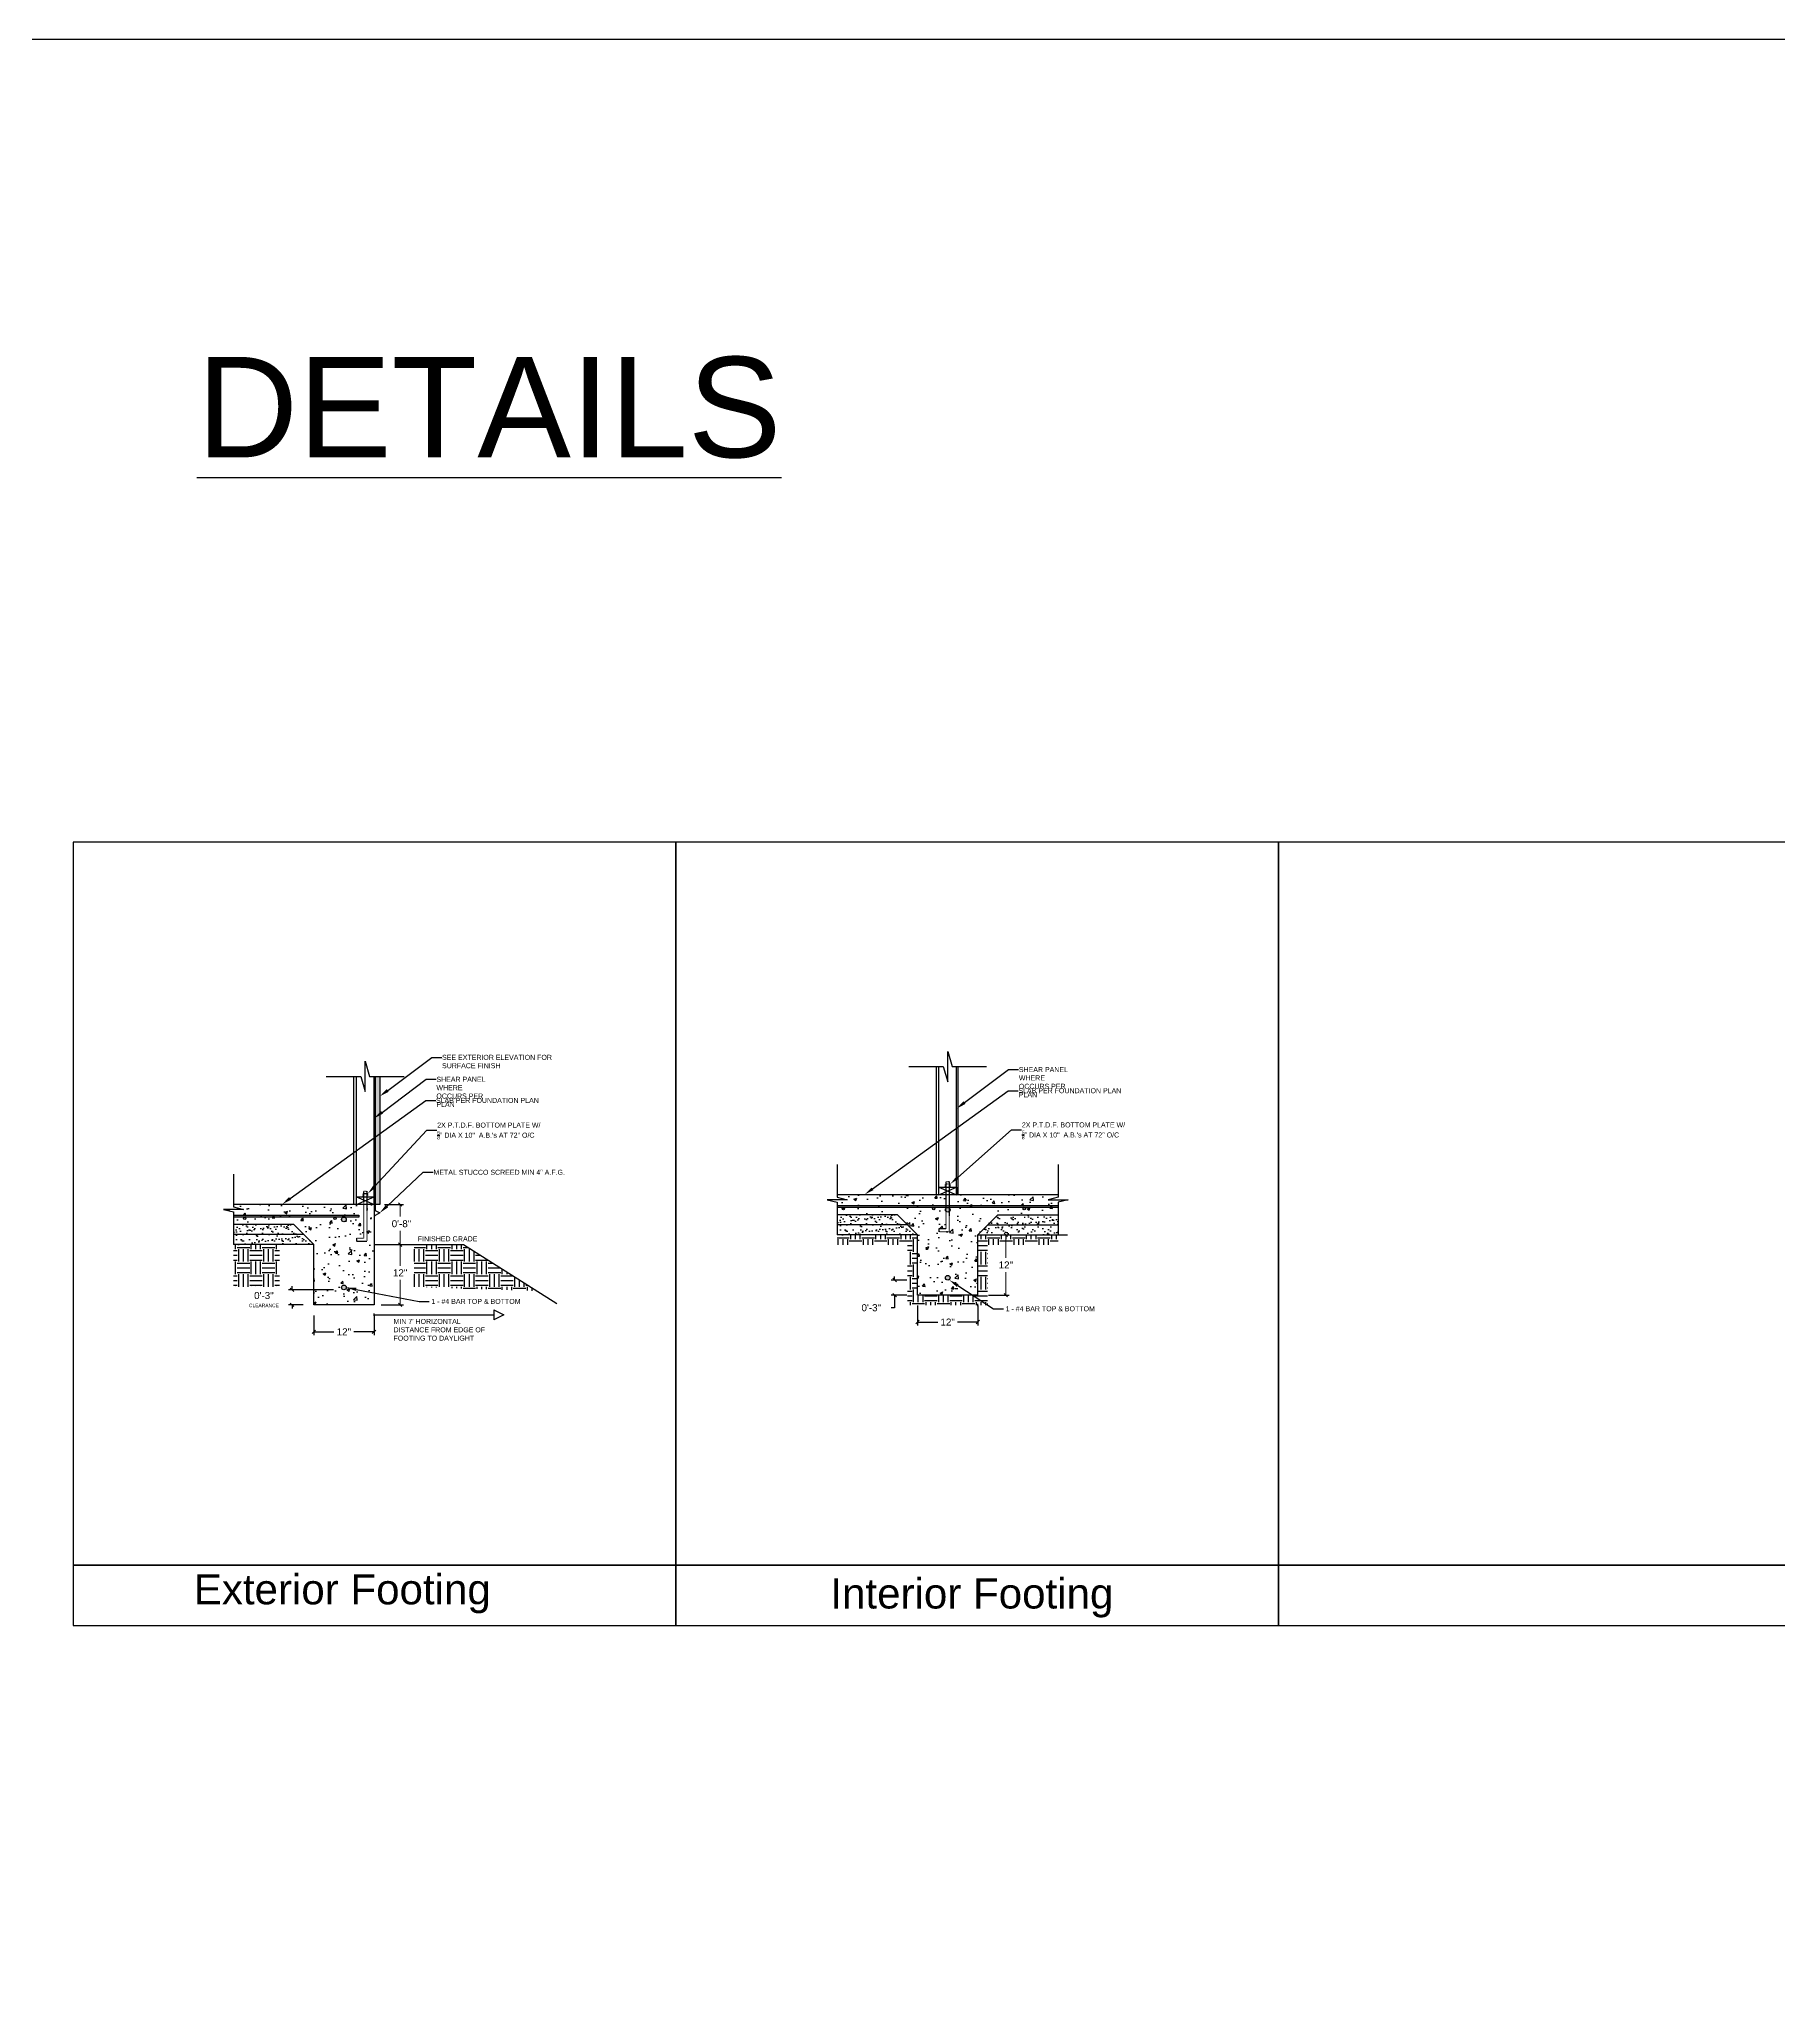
# Model space of a CAD drawing. Header units: inches. Extents: x -3572 to 2430, y -1517 to 3072.
# Drawn here: x 371.8 to 718.1, y 913.7 to 1302 of the extents above; entities that cross this region are included whole.
import ezdxf
from ezdxf import colors
from ezdxf.entities.mleader import LeaderData, LeaderLine
from ezdxf.math import Vec2, Vec3

# ---------------------------------------------------------------- set-up
doc = ezdxf.new("R2010")
doc.units = ezdxf.units.IN
doc.header["$MEASUREMENT"] = 0
doc.linetypes.add('DASHED2', pattern=[0.375, 0.25, -0.125])
doc.layers.add('Foundation - Details', color=7, linetype='Continuous')
doc.layers.add('Foundaton - Dim & Labels', color=9, linetype='Continuous')
doc.styles.get("Standard").update_dxf_attribs({"font": 'arial.ttf'})
doc.dimstyles.get("Standard").update_dxf_attribs({"dimscale": 0.7, "dimtxt": 6, "dimasz": 6, "dimexe": 1, "dimexo": 3, "dimgap": 3, "dimtad": 0, "dimtih": 1, "dimtoh": 1, "dimdec": 4, "dimzin": 1, "dimdsep": 46, "dimlunit": 4, "dimtxsty": 'Standard', "dimblk": 'OBLIQUE', "dimcen": 0.09, "dimadec": 0, "dimazin": 0, "dimtfac": 1, "dimtdec": 4, "dimtofl": 0, "dimtmove": 0, "dimatfit": 3, "dimfxl": 1, "dimtolj": 1, "dimtzin": 0, "dimarcsym": 0})
pattern_1 = [(0, (1085.6748, 953.312), (2.5, 2.5), [2.5, -2.5]), (0, (1085.6748, 954.2494), (2.5, 2.5), [2.5, -2.5]), (0, (1085.6748, 955.187), (2.5, 2.5), [2.5, -2.5]), (90, (1085.9873, 955.4994), (-2.5, 2.5), [2.5, -2.5]), (90, (1086.9248, 955.4994), (-2.5, 2.5), [2.5, -2.5]), (90, (1087.8623, 955.4994), (-2.5, 2.5), [2.5, -2.5])]
pattern_2 = [(37.5, (1186.5075, 953.312), (-0.0629934, 1.9268238), [0, -1.52, 0, -1.7, 0, -1.625]), (7.5, (1186.5075, 953.312), (1.769777, 2.822146), [0, -0.82, 0, -1.37, 0, -0.525]), (327.5, (1185.2775, 953.312), (3.114142, 0.005659), [0, -0.5, 0, -1.8, 0, -2.35]), (317.5, (1185.2775, 953.312), (3.006127, 0.877676), [0, -0.25, 0, -1.18, 0, -1.35])]

# ---------------------------------------------------------------- blocks, each defined once
blk = doc.blocks.new('_Oblique')
at = {"color": 0, "linetype": 'ByBlock', "lineweight": -2}
blk.add_line((-0.5, -0.5), (0.5, 0.5), dxfattribs=at)
blk = doc.blocks.new('*D106')
at = {"layer": 'Defpoints', "color": 0, "ltscale": 0.5, "transparency": 16777216}
for p in [(542.21, 1054.89), (546.77, 1054.89), (546.77, 1051.89)]:
    blk.add_point(p, dxfattribs=at)
at = {"layer": 'Foundation - Details', "color": 0, "lineweight": -2, "ltscale": 0.5, "transparency": 16777216}
for p, q in [((544.67, 1054.89), (541.51, 1054.89)), ((542.21, 1054.89), (542.21, 1055.59)), ((544.67, 1051.89), (541.51, 1051.89)), ((542.21, 1049.37), (541.51, 1049.37)), ((542.21, 1051.89), (542.21, 1049.37))]:
    blk.add_line(p, q, dxfattribs=at)
at = {"layer": 'Foundation - Details', "color": 0, "lineweight": -2, "ltscale": 0.5, "transparency": 16777216, "xscale": 0.7, "yscale": 0.7, "zscale": 0.7}
for p, rotation in [((542.21, 1054.89), 270), ((542.21, 1051.89), 90)]:
    blk.add_blockref('_Oblique', p, dxfattribs=dict(at, rotation=rotation))
at = {"layer": 'Foundation - Details', "color": 0, "ltscale": 0.5, "transparency": 16777216, "insert": (537.55, 1049.37), "char_height": 4.2, "attachment_point": 5}
blk.add_mtext('\\A1;{\\H0.33333x;0\'-3"}', dxfattribs=at)
blk = doc.blocks.new('*D107')
at = {"layer": 'Defpoints', "color": 0, "ltscale": 0.5, "transparency": 16777216}
for p in [(546.77, 1051.89), (558.77, 1051.89), (558.77, 1046.52)]:
    blk.add_point(p, dxfattribs=at)
at = {"layer": 'Foundation - Details', "color": 0, "lineweight": -2, "ltscale": 0.5, "transparency": 16777216}
for p, q in [((546.77, 1049.79), (546.77, 1045.82)), ((558.77, 1049.79), (558.77, 1045.82)), ((546.77, 1046.52), (550.79, 1046.52)), ((558.77, 1046.52), (554.76, 1046.52))]:
    blk.add_line(p, q, dxfattribs=at)
at = {"layer": 'Foundation - Details', "color": 0, "lineweight": -2, "ltscale": 0.5, "transparency": 16777216, "xscale": 0.7, "yscale": 0.7, "zscale": 0.7, "rotation": 180}
blk.add_blockref('_Oblique', (546.77, 1046.52), dxfattribs=at)
at = {"layer": 'Foundation - Details', "color": 0, "lineweight": -2, "ltscale": 0.5, "transparency": 16777216, "xscale": 0.7, "yscale": 0.7, "zscale": 0.7}
blk.add_blockref('_Oblique', (558.77, 1046.52), dxfattribs=at)
at = {"layer": 'Foundation - Details', "color": 0, "ltscale": 0.5, "transparency": 16777216, "insert": (552.77, 1046.52), "char_height": 4.2, "attachment_point": 5}
blk.add_mtext('\\A1;{\\H0.33333x;12"}', dxfattribs=at)
blk = doc.blocks.new('*D108')
at = {"layer": 'Defpoints', "color": 0, "transparency": 16777216}
for p in [(558.77, 1063.89), (564.35, 1063.89), (558.77, 1051.89)]:
    blk.add_point(p, dxfattribs=at)
at = {"layer": 'Foundation - Details', "color": 0, "lineweight": -2, "transparency": 16777216}
for p, q in [((560.87, 1063.89), (565.05, 1063.89)), ((560.87, 1051.89), (565.05, 1051.89))]:
    blk.add_line(p, q, dxfattribs=at)
at = {"layer": 'Foundation - Details', "color": 0, "lineweight": 0, "transparency": 16777216}
for p, q in [((564.35, 1063.89), (564.35, 1059.29)), ((564.35, 1051.89), (564.35, 1056.48))]:
    blk.add_line(p, q, dxfattribs=at)
at = {"layer": 'Foundation - Details', "color": 0, "lineweight": 0, "transparency": 16777216, "xscale": 0.7, "yscale": 0.7, "zscale": 0.7}
for p, rotation in [((564.35, 1063.89), 90), ((564.35, 1051.89), 270)]:
    blk.add_blockref('_Oblique', p, dxfattribs=dict(at, rotation=rotation))
at = {"layer": 'Foundation - Details', "color": 0, "transparency": 16777216, "insert": (564.35, 1057.89), "char_height": 1.4, "attachment_point": 5}
blk.add_mtext('\\A1;12"', dxfattribs=at)
blk = doc.blocks.new('*D118')
at = {"layer": 'Defpoints', "color": 0, "ltscale": 0.5, "transparency": 16777216}
for p in [(426.52, 1049.95), (438.52, 1049.95), (438.52, 1044.58)]:
    blk.add_point(p, dxfattribs=at)
at = {"layer": 'Foundation - Details', "color": 0, "lineweight": -2, "ltscale": 0.5, "transparency": 16777216}
for p, q in [((426.52, 1047.85), (426.52, 1043.88)), ((438.52, 1047.85), (438.52, 1043.88)), ((426.52, 1044.58), (430.54, 1044.58)), ((438.52, 1044.58), (434.5, 1044.58))]:
    blk.add_line(p, q, dxfattribs=at)
at = {"layer": 'Foundation - Details', "color": 0, "lineweight": -2, "ltscale": 0.5, "transparency": 16777216, "xscale": 0.7, "yscale": 0.7, "zscale": 0.7, "rotation": 180}
blk.add_blockref('_Oblique', (426.52, 1044.58), dxfattribs=at)
at = {"layer": 'Foundation - Details', "color": 0, "lineweight": -2, "ltscale": 0.5, "transparency": 16777216, "xscale": 0.7, "yscale": 0.7, "zscale": 0.7}
blk.add_blockref('_Oblique', (438.52, 1044.58), dxfattribs=at)
at = {"layer": 'Foundation - Details', "color": 0, "ltscale": 0.5, "transparency": 16777216, "insert": (432.52, 1044.58), "char_height": 4.2, "attachment_point": 5}
blk.add_mtext('\\A1;{\\H0.33333x;12"}', dxfattribs=at)
blk = doc.blocks.new('*D119')
at = {"layer": 'Defpoints', "color": 0, "transparency": 16777216}
for p in [(438.52, 1061.95), (443.72, 1061.95), (438.52, 1049.95)]:
    blk.add_point(p, dxfattribs=at)
at = {"layer": 'Foundation - Details', "color": 0, "lineweight": -2, "transparency": 16777216}
for p, q in [((439.92, 1061.95), (444.42, 1061.95)), ((439.92, 1049.95), (444.42, 1049.95))]:
    blk.add_line(p, q, dxfattribs=at)
at = {"layer": 'Foundation - Details', "color": 0, "lineweight": 0, "transparency": 16777216}
for p, q in [((443.72, 1061.95), (443.72, 1057.74)), ((443.72, 1049.95), (443.72, 1054.94))]:
    blk.add_line(p, q, dxfattribs=at)
at = {"layer": 'Foundation - Details', "color": 0, "lineweight": 0, "transparency": 16777216, "xscale": 0.7, "yscale": 0.7, "zscale": 0.7}
for p, rotation in [((443.72, 1061.95), 90), ((443.72, 1049.95), 270)]:
    blk.add_blockref('_Oblique', p, dxfattribs=dict(at, rotation=rotation))
at = {"layer": 'Foundation - Details', "color": 0, "transparency": 16777216, "insert": (443.72, 1056.34), "char_height": 1.4, "attachment_point": 5}
blk.add_mtext('\\A1;12"', dxfattribs=at)
blk = doc.blocks.new('*D120')
at = {"layer": 'Defpoints', "color": 0, "transparency": 16777216}
for p in [(438.52, 1069.95), (443.72, 1069.95), (438.52, 1061.95)]:
    blk.add_point(p, dxfattribs=at)
at = {"layer": 'Foundation - Details', "color": 0, "lineweight": -2, "transparency": 16777216}
for p, q in [((440.62, 1069.95), (444.42, 1069.95)), ((440.62, 1061.95), (444.42, 1061.95))]:
    blk.add_line(p, q, dxfattribs=at)
at = {"layer": 'Foundation - Details', "color": 0, "lineweight": 0, "transparency": 16777216}
for p, q in [((443.72, 1069.95), (443.72, 1067.52)), ((443.72, 1061.95), (443.72, 1064.69))]:
    blk.add_line(p, q, dxfattribs=at)
at = {"layer": 'Foundation - Details', "color": 0, "lineweight": 0, "transparency": 16777216, "xscale": 0.7, "yscale": 0.7, "zscale": 0.7}
for p, rotation in [((443.72, 1069.95), 90), ((443.72, 1061.95), 270)]:
    blk.add_blockref('_Oblique', p, dxfattribs=dict(at, rotation=rotation))
at = {"layer": 'Foundation - Details', "color": 0, "transparency": 16777216, "insert": (443.99, 1066.1), "char_height": 1.4, "attachment_point": 5}
blk.add_mtext('\\A1;0\'-8"', dxfattribs=at)
blk = doc.blocks.new('*D121')
at = {"color": 0, "lineweight": -2, "transparency": 16777216}
for p, q in [((430.42, 1052.95), (421.49, 1052.95)), ((422.19, 1052.95), (422.19, 1053.65)), ((424.42, 1049.95), (421.49, 1049.95)), ((422.19, 1049.95), (422.19, 1049.25))]:
    blk.add_line(p, q, dxfattribs=at)
at = {"layer": 'Defpoints', "color": 0, "transparency": 16777216}
for p in [(422.19, 1052.95), (432.52, 1052.95), (426.52, 1049.95)]:
    blk.add_point(p, dxfattribs=at)
at = {"color": 0, "lineweight": -2, "transparency": 16777216, "xscale": 0.7, "yscale": 0.7, "zscale": 0.7}
for p, rotation in [((422.19, 1052.95), 270), ((422.19, 1049.95), 90)]:
    blk.add_blockref('_Oblique', p, dxfattribs=dict(at, rotation=rotation))
at = {"color": 0, "transparency": 16777216, "insert": (416.59, 1050.99), "char_height": 1.4, "width": 2.2974, "attachment_point": 5}
blk.add_mtext('\\A1;0\'-3"\\P{\\H0.5x;CLEARANCE}', dxfattribs=at)

msp = doc.modelspace()

# ---------------------------------------------------------------- hatches: boundary and pattern name
at = {"transparency": 33554559}
h = msp.add_hatch(dxfattribs=at)
h.set_pattern_fill('AR-SAND', color=256, scale=0.3)
h.set_pattern_definition([(37.5, (-1242.15355, -870.797), (-0.01889801, 0.57804713), [0, -0.456, 0, -0.51, 0, -0.4875]), (7.5, (-1242.15355, -870.797), (0.53093301, 0.84664382), [0, -0.246, 0, -0.411, 0, -0.1575]), (327.5, (-1242.52255, -870.797), (0.93424256, 0.00169772), [0, -0.15, 0, -0.54, 0, -0.705]), (317.5, (-1242.52255, -870.797), (0.90183798, 0.26330267), [0, -0.075, 0, -0.354, 0, -0.405])])
h.paths.add_polyline_path([(439.64703, 1095.44871), (438.77203, 1095.44871), (438.77203, 1083.39101), (439.64703, 1084.02363)])
h.paths.add_polyline_path([(439.64703, 1084.02363), (438.77203, 1083.39101), (438.77203, 1073.68467), (439.64703, 1074.6244)])
h.paths.add_polyline_path([(439.64703, 1074.6244), (438.77203, 1073.68467), (438.77203, 1069.94871), (439.64703, 1069.94871)])
at = {"layer": 'Foundation - Details', "transparency": 33554559}
h = msp.add_hatch(dxfattribs=at)
h.set_pattern_fill('AR-CONC', color=256, scale=0.8)
h.set_pattern_definition([(50, (1066.2547, 951.3735), (5.73808, -0.502017), [0.6, -6.6]), (355, (1066.255, 951.3735), (-1.11001, 6.017537), [0.48, -5.28]), (100.4514, (1066.733, 951.3317), (4.62807, 5.51552), [0.50992, -5.609137]), (46.1842, (1066.255, 952.9735), (8.53793, -1.324154), [0.9, -9.9]), (96.6356, (1066.966, 952.863), (7.4773, 7.79295), [0.76488, -8.41371]), (351.1842, (1066.255, 952.9735), (7.4773, 7.79295), [0.72, -7.92]), (21, (1067.0547, 952.5735), (4.775256, -3.22095), [0.6, -6.6]), (326, (1067.055, 952.5735), (1.946523, 5.8012), [0.48, -5.28]), (71.4514, (1067.4527, 952.305), (6.72178, 2.58025), [0.50992, -5.609137]), (37.5, (1066.2547, 951.3735), (0.097279, 2.663151), [0, -5.216, 0, -5.36, 0, -5.3]), (7.5, (1066.2547, 951.3735), (2.104556, 3.155294), [0, -3.056, 0, -5.096, 0, -2.02]), (327.5, (1064.4707, 951.3735), (4.2705795, -0.180439), [0, -2, 0, -6.24, 0, -8.28]), (317.5, (1063.6707, 951.3735), (4.66549, 0.80084), [0, -2.6, 0, -4.144, 0, -5.88])])
h.paths.add_polyline_path([(438.52203, 1069.94871), (437.08453, 1069.94871), (437.08453, 1062.57371), (435.08453, 1062.57371), (435.08453, 1063.19871), (436.45953, 1063.19871), (436.45953, 1069.94871), (435.02203, 1069.94871), (434.52203, 1069.94871), (410.52203, 1069.94871), (410.52203, 1069.44871), (412.52203, 1068.94871), (408.52203, 1068.94871), (410.52203, 1068.44871), (410.52203, 1065.94871), (422.52203, 1065.94871), (426.52203, 1061.94871), (426.52203, 1049.94871), (438.52203, 1049.94871)])
edge = h.paths.add_edge_path(flags=16)
edge.add_arc((432.52203, 1066.94871), 0.3125, 0, 360)
edge = h.paths.add_edge_path(flags=16)
edge.add_arc((432.52203, 1054.94871), 0.3125, 0, 360)
at = {"layer": 'Foundation - Details', "transparency": 33554687}
h = msp.add_hatch(color=256, dxfattribs=at)
h.dxf.hatch_style = 1
h.paths.add_polyline_path([(574.77476, 1069.7309), (530.77476, 1069.7309), (530.77476, 1069.3559), (574.77476, 1069.3559)])
edge = h.paths.add_edge_path()
edge.add_arc((550.00722, 1069.12153), 0.23438, 0, 360)
edge = h.paths.add_edge_path()
edge.add_arc((568.00722, 1069.12153), 0.23438, 0, 360)
h = msp.add_hatch(color=256, dxfattribs=at)
h.dxf.hatch_style = 1
h.paths.add_polyline_path([(532.2416, 1069.12153, 1), (531.77285, 1069.12153, 1)])
h = msp.add_hatch(color=256, dxfattribs=at)
h.dxf.hatch_style = 1
edge = h.paths.add_edge_path()
edge.add_arc((552.77476, 1068.88715), 0.46875, 0, 360)
edge = h.paths.add_edge_path()
edge.add_arc((552.77476, 1055.3559), 0.46875, 0, 360)
h = msp.add_hatch(color=256, dxfattribs=at)
h.dxf.hatch_style = 1
h.paths.add_polyline_path([(435.52822, 1067.79246), (410.52203, 1067.79246), (410.52203, 1067.41746), (435.52822, 1067.41746)])
h.paths.add_polyline_path([(412.52631, 1067.18309, 1), (412.99506, 1067.18309, 1)])
h.paths.add_polyline_path([(430.52631, 1067.18309, 1), (430.99506, 1067.18309, 1)])
at = {"layer": 'Foundation - Details', "transparency": 33554508}
h = msp.add_hatch(dxfattribs=at)
h.set_pattern_fill('AR-SAND', color=256)
h.set_pattern_definition([(37.5, (1066.2547, 951.3735), (-0.0629934, 1.9268238), [0, -1.52, 0, -1.7, 0, -1.625]), (7.5, (1066.2547, 951.3735), (1.769777, 2.822146), [0, -0.82, 0, -1.37, 0, -0.525]), (327.5, (1065.0247, 951.3735), (3.114142, 0.005659), [0, -0.5, 0, -1.8, 0, -2.35]), (317.5, (1065.0247, 951.3735), (3.006127, 0.877676), [0, -0.25, 0, -1.18, 0, -1.35])])
h.paths.add_polyline_path([(422.52203, 1065.94871), (410.52203, 1065.94871), (410.52203, 1063.94871), (424.52203, 1063.94871)])
h.paths.add_polyline_path([(424.52203, 1063.94871), (410.52203, 1063.94871), (410.52203, 1061.94871), (426.52203, 1061.94871)])
at = {"layer": 'Foundation - Details', "transparency": 33554687}
h = msp.add_hatch(color=256, dxfattribs=at)
h.dxf.hatch_style = 1
h.paths.add_polyline_path([(432.05328, 1066.94871, 1), (432.99078, 1066.94871, 1)])
h.paths.add_polyline_path([(432.99078, 1053.41746, 1), (432.05328, 1053.41746, 1)])
at = {"layer": 'Foundation - Details', "transparency": 33554508}
h = msp.add_hatch(dxfattribs=at)
h.set_pattern_fill('AR-SAND', color=256)
h.set_pattern_definition(pattern_2)
h.paths.add_polyline_path([(542.77476, 1067.88715), (530.77476, 1067.88715), (530.77476, 1065.88715), (544.77476, 1065.88715)])
h.paths.add_polyline_path([(544.77476, 1065.88715), (530.77476, 1065.88715), (530.77476, 1063.88715), (546.77476, 1063.88715)])
h = msp.add_hatch(dxfattribs=at)
h.set_pattern_fill('AR-SAND', color=256)
h.set_pattern_definition(pattern_2)
h.paths.add_polyline_path([(562.77476, 1067.88715), (574.77476, 1067.88715), (574.77476, 1065.88715), (560.77476, 1065.88715)])
h.paths.add_polyline_path([(560.77476, 1065.88715), (574.77476, 1065.88715), (574.77476, 1063.88715), (558.77476, 1063.88715)])
at = {"layer": 'Foundation - Details', "transparency": 33554610}
h = msp.add_hatch(dxfattribs=at)
h.set_pattern_fill('EARTH', color=256, scale=10)
h.set_pattern_definition([(0, (1066.2547, 951.3735), (2.5, 2.5), [2.5, -2.5]), (0, (1066.2547, 952.311), (2.5, 2.5), [2.5, -2.5]), (0, (1066.2547, 953.2485), (2.5, 2.5), [2.5, -2.5]), (90, (1066.5672, 953.561), (-2.5, 2.5), [2.5, -2.5]), (90, (1067.5047, 953.561), (-2.5, 2.5), [2.5, -2.5]), (90, (1068.4422, 953.561), (-2.5, 2.5), [2.5, -2.5])])
h.paths.add_polyline_path([(419.72021, 1061.94871), (410.52203, 1061.94871), (410.52203, 1053.52353), (419.72021, 1053.52353)])
h.paths.add_polyline_path([(456.3704, 1061.94871), (446.51561, 1061.94871), (446.51561, 1053.52353), (470.99625, 1052.73167)])
at = {"layer": 'Foundaton - Dim & Labels', "transparency": 33554559}
h = msp.add_hatch(dxfattribs=at)
h.set_pattern_fill('AR-CONC', color=256, scale=0.8)
h.set_pattern_definition([(50, (1085.675, 953.312), (5.73808, -0.502017), [0.6, -6.6]), (355, (1085.675, 953.312), (-1.11001, 6.01754), [0.48, -5.28]), (100.4514, (1086.153, 953.27), (4.62807, 5.51552), [0.50992, -5.609137]), (46.1842, (1085.675, 954.912), (8.53793, -1.32415), [0.9, -9.9]), (96.6356, (1086.386, 954.802), (7.4773, 7.79295), [0.76488, -8.41371]), (351.1842, (1085.675, 954.912), (7.4773, 7.79295), [0.72, -7.92]), (21, (1086.475, 954.512), (4.775256, -3.22095), [0.6, -6.6]), (326, (1086.475, 954.512), (1.94652, 5.8012), [0.48, -5.28]), (71.4514, (1086.873, 954.2435), (6.72178, 2.58025), [0.50992, -5.609137]), (37.5, (1085.6748, 953.312), (0.097279, 2.663151), [0, -5.216, 0, -5.36, 0, -5.3]), (7.5, (1085.6748, 953.312), (2.104556, 3.155294), [0, -3.056, 0, -5.096, 0, -2.02]), (327.5, (1083.8908, 953.312), (4.2705795, -0.180439), [0, -2, 0, -6.24, 0, -8.28]), (317.5, (1083.0908, 953.312), (4.66549, 0.80084), [0, -2.6, 0, -4.144, 0, -5.88])])
h.paths.add_polyline_path([(542.77476, 1067.88715), (546.77476, 1063.88715), (546.77476, 1051.88715), (558.77476, 1051.88715), (558.77476, 1063.88715), (562.77476, 1067.88715), (574.77476, 1067.88715), (574.77476, 1070.38715), (576.77476, 1070.88715), (572.77476, 1070.88715), (574.77476, 1071.38715), (574.77476, 1071.88715), (553.08726, 1071.88715), (553.08726, 1064.51215), (551.08726, 1064.51215), (551.08726, 1065.13715), (552.46226, 1065.13715), (552.46226, 1071.88715), (551.02476, 1071.88715), (530.77476, 1071.88715), (530.77476, 1071.38715), (532.77476, 1070.88715), (528.77476, 1070.88715), (530.77476, 1070.38715), (530.77476, 1067.88715)])
h.paths.add_polyline_path([(553.24351, 1055.3559, -1), (552.30601, 1055.3559, -1)], flags=16)
at = {"layer": 'Foundaton - Dim & Labels', "transparency": 33554610}
h = msp.add_hatch(dxfattribs=at)
h.set_pattern_fill('EARTH', color=256, scale=10)
h.set_pattern_definition(pattern_1)
h.paths.add_polyline_path([(557.70367, 1051.88715), (546.77476, 1051.88715), (546.77476, 1063.88715), (530.77476, 1063.88715), (530.77476, 1061.88715), (544.77476, 1061.88715), (544.77476, 1049.88715), (558.77476, 1049.88715), (560.77476, 1049.88715), (560.77476, 1049.89139)])
h = msp.add_hatch(dxfattribs=at)
h.set_pattern_fill('EARTH', color=256, scale=10)
h.set_pattern_definition(pattern_1)
h.paths.add_polyline_path([(546.77476, 1063.88715), (530.77476, 1063.88715), (530.77476, 1061.88715), (544.77476, 1061.88715), (544.77476, 1051.88715), (546.77476, 1051.88715)])
h.paths.add_polyline_path([(574.77476, 1063.88715), (558.77476, 1063.88715), (558.77476, 1051.88715), (560.77476, 1051.88715), (560.77476, 1061.88715), (574.77476, 1061.88715)])
at = {"layer": 'Foundaton - Dim & Labels', "transparency": 33554508}
h = msp.add_hatch(dxfattribs=at)
h.set_pattern_fill('EARTH', color=256, scale=10)
h.set_pattern_definition(pattern_1)
h.paths.add_polyline_path([(560.77476, 1061.88715), (574.77476, 1061.88715), (574.77476, 1063.88715), (558.77476, 1063.88715), (558.77476, 1051.88715), (557.70367, 1051.88715), (560.77476, 1049.89139)])

# ---------------------------------------------------------------- linework, layer by layer
at = {"color": 3}
msp.add_lwpolyline([(35.18615, 1302.04569), (1585.71888, 1302.04569), (1585.71888, 424.91668), (35.18615, 424.91668)], close=True, dxfattribs=at)
for points in [[(378.62703, 1142.11618), (378.62703, 998.11618), (498.62703, 998.11618), (498.62703, 1142.11618), (378.62703, 1142.11618)], [(498.62703, 1142.11618), (498.62703, 998.11618), (618.62703, 998.11618), (618.62703, 1142.11618), (498.62703, 1142.11618)], [(618.62703, 1142.11618), (618.62703, 998.11618), (738.62703, 998.11618), (738.62703, 1142.11618), (618.62703, 1142.11618)], [(378.62703, 998.11618), (378.62703, 986.11618), (498.62703, 986.11618), (498.62703, 998.11618), (378.62703, 998.11618)], [(498.62703, 998.11618), (498.62703, 986.11618), (618.62703, 986.11618), (618.62703, 998.11618), (498.62703, 998.11618)], [(618.62703, 998.11618), (618.62703, 986.11618), (738.62703, 986.11618), (738.62703, 998.11618), (618.62703, 998.11618)]]:
    msp.add_lwpolyline(points)
at = {"layer": 'Foundation - Details'}
for p, q in [((434.52203, 1069.94871), (434.52203, 1095.44871)), ((435.02203, 1071.44871), (435.02203, 1095.44871)), ((438.52203, 1095.44871), (439.39703, 1095.44871)), ((550.52476, 1071.88715), (550.52476, 1097.38715)), ((551.02476, 1073.38715), (551.02476, 1097.38715)), ((554.52476, 1097.38715), (555.39976, 1097.38715)), ((574.77476, 1071.88715), (530.77476, 1071.88715)), ((551.02476, 1073.38715), (554.52476, 1071.88715)), ((551.02476, 1071.88715), (554.52476, 1073.38715)), ((555.27476, 1071.88715), (554.77476, 1071.88715)), ((438.52203, 1069.94871), (410.52203, 1069.94871)), ((435.02203, 1069.94871), (434.52203, 1069.94871)), ((435.02203, 1071.44871), (438.52203, 1069.94871)), ((435.02203, 1069.94871), (438.52203, 1071.44871)), ((438.52203, 1069.94871), (438.52203, 1049.94871)), ((422.52203, 1065.94871), (410.52203, 1065.94871)), ((426.52203, 1061.94871), (422.52203, 1065.94871)), ((542.77476, 1067.88715), (530.77476, 1067.88715)), ((544.77476, 1065.88715), (530.77476, 1065.88715)), ((546.77476, 1063.88715), (542.77476, 1067.88715)), ((558.77476, 1063.88715), (562.77476, 1067.88715)), ((560.77476, 1065.88715), (574.77476, 1065.88715)), ((562.77476, 1067.88715), (574.77476, 1067.88715)), ((424.52203, 1063.94871), (410.52203, 1063.94871)), ((426.52203, 1061.94871), (410.52203, 1061.94871)), ((426.52203, 1049.94871), (426.52203, 1061.94871)), ((438.52203, 1061.94871), (456.3704, 1061.94871)), ((456.3704, 1061.94871), (474.95679, 1050.23579)), ((546.77476, 1063.88715), (530.77476, 1063.88715)), ((546.77476, 1051.88715), (546.77476, 1063.88715)), ((558.77476, 1063.88715), (576.62313, 1063.88715)), ((558.77476, 1063.88715), (574.77476, 1063.88715)), ((558.77476, 1051.88715), (558.77476, 1063.88715)), ((438.52203, 1049.94871), (426.52203, 1049.94871)), ((462.36971, 1048.98981), (462.36971, 1046.98981)), ((462.36971, 1048.98981), (464.36971, 1047.98981)), ((558.77476, 1051.88715), (546.77476, 1051.88715)), ((558.77476, 1049.67825), (558.77476, 1050.17825)), ((438.52203, 1047.73981), (438.52203, 1048.23981)), ((438.52203, 1047.98981), (462.36971, 1047.98981)), ((464.36971, 1047.98981), (462.36971, 1046.98981))]:
    msp.add_line(p, q, dxfattribs=at)
for points in [[(545.02476, 1097.38715), (551.89976, 1097.38715), (552.77476, 1094.38715), (552.77476, 1100.38715), (553.64976, 1097.38715), (560.52476, 1097.38715)], [(429.02203, 1095.44871), (435.89703, 1095.44871), (436.77203, 1092.44871), (436.77203, 1098.44871), (437.64703, 1095.44871), (444.52203, 1095.44871)], [(438.52203, 1069.94871), (438.52203, 1095.44871), (438.77203, 1095.44871), (438.77203, 1069.94871), (438.52203, 1069.94871)], [(439.64703, 1095.44871), (439.64703, 1069.94871), (438.77203, 1069.94871), (438.77203, 1071.44871), (438.77203, 1095.44871)], [(554.52476, 1071.88715), (554.52476, 1097.38715), (554.77476, 1097.38715), (554.77476, 1071.88715), (554.52476, 1071.88715)], [(410.52203, 1075.94871), (410.52203, 1069.44871), (412.52203, 1068.94871), (408.52203, 1068.94871), (410.52203, 1068.44871), (410.52203, 1061.94871)], [(530.77476, 1077.88715), (530.77476, 1071.38715), (532.77476, 1070.88715), (528.77476, 1070.88715), (530.77476, 1070.38715), (530.77476, 1063.88715)], [(574.77476, 1077.88715), (574.77476, 1071.38715), (572.77476, 1070.88715), (576.77476, 1070.88715), (574.77476, 1070.38715), (574.77476, 1063.88715)], [(438.77203, 1072.76271), (438.77203, 1068.76271), (439.64703, 1068.2536), (438.77203, 1067.76271), (438.83957, 1067.70787)], [(530.77476, 1069.7309), (574.77476, 1069.7309), (574.77476, 1069.3559), (530.77476, 1069.3559)], [(410.52203, 1067.79246), (435.52822, 1067.79246), (435.52822, 1067.41746), (410.52203, 1067.41746)]]:
    msp.add_lwpolyline(points, dxfattribs=at)
at = {"layer": 'Foundation - Details', "linetype": 'DASHED2', "ltscale": 0.1}
for points in [[(436.45953, 1072.57371), (437.08453, 1072.57371), (437.08453, 1062.57371), (435.08453, 1062.57371), (435.08453, 1063.19871), (436.45953, 1063.19871), (436.45953, 1072.57371)], [(436.27203, 1071.44871), (437.27203, 1071.44871), (437.27203, 1072.07371), (436.27203, 1072.07371), (436.27203, 1071.44871)], [(552.46226, 1074.51215), (553.08726, 1074.51215), (553.08726, 1064.51215), (551.08726, 1064.51215), (551.08726, 1065.13715), (552.46226, 1065.13715), (552.46226, 1074.51215)], [(552.27476, 1073.38715), (553.27476, 1073.38715), (553.27476, 1074.01215), (552.27476, 1074.01215), (552.27476, 1073.38715)]]:
    msp.add_lwpolyline(points, dxfattribs=at)
at = {"layer": 'Foundation - Details'}
for points in [[(551.02476, 1073.38715), (554.52476, 1073.38715), (554.52476, 1071.88715), (551.02476, 1071.88715)], [(435.02203, 1071.44871), (438.52203, 1071.44871), (438.52203, 1069.94871), (435.02203, 1069.94871)]]:
    msp.add_lwpolyline(points, close=True, dxfattribs=at)
for centre, radius in [((532.00722, 1069.12153), 0.23438), ((550.00722, 1069.12153), 0.23438), ((552.77476, 1068.88715), 0.46875), ((568.00722, 1069.12153), 0.23438), ((412.76068, 1067.18309), 0.23438), ((430.76068, 1067.18309), 0.23438), ((432.52203, 1066.94871), 0.46875), ((432.52203, 1053.41746), 0.46875), ((552.77476, 1055.3559), 0.46875)]:
    msp.add_circle(centre, radius, dxfattribs=at)

# ---------------------------------------------------------------- texts
at = {"attachment_point": 1}
for s, width, insert, char_height in [('{\\LDETAILS}', 233.6213864, (403.21989, 1238.73511), 20), ('Exterior Footing', 112.2279418, (402.62073, 996.30839), 6), ('Interior Footing', 112.2279418, (529.40507, 995.47493), 6)]:
    msp.add_mtext_dynamic_manual_height_columns(s, width=width, gutter_width=1, heights=[0], dxfattribs=dict(at, insert=insert, char_height=char_height))
at = {"layer": 'Foundation - Details', "char_height": 1, "attachment_point": 1}
for s, width, insert in [('FINISHED GRADE', 22.0419204, (447.24525, 1063.59541)), ("MIN 7' HORIZONTAL DISTANCE FROM EDGE OF FOOTING TO DAYLIGHT", 18.5516448, (442.4042, 1047.14991))]:
    msp.add_mtext_dynamic_manual_height_columns(s, width=width, gutter_width=1, heights=[0], dxfattribs=dict(at, insert=insert))

# ---------------------------------------------------------------- dimensions: what is measured, and where the dimension line sits
dim = msp.add_linear_dim(base=(422.18941, 1052.94871), p1=(426.52203, 1049.94871), p2=(432.52203, 1052.94871), angle=90, text='<>\\P{\\H0.5x;CLEARANCE}', dimstyle='Standard', override={"dimtxt": 2, "dimasz": 1, "dimtmove": 2})
dim.commit()
dim.dimension.update_dxf_attribs({"geometry": '*D121', "text_midpoint": (416.59034, 1050.98675), "dimtype": 160})
at = {"layer": 'Foundation - Details'}
dim = msp.add_linear_dim(base=(443.72026, 1069.94871), p1=(438.52203, 1061.94871), p2=(438.52203, 1069.94871), angle=90, dimstyle='Standard', override={"dimtxt": 2, "dimasz": 1, "dimgap": 1, "dimtmove": 2, "dimlwd": 0}, dxfattribs=at)
dim.commit()
dim.dimension.update_dxf_attribs({"geometry": '*D120', "text_midpoint": (443.99085, 1066.1016), "dimtype": 160})
dim = msp.add_linear_dim(base=(564.35299, 1063.88715), p1=(558.77476, 1051.88715), p2=(558.77476, 1063.88715), angle=90, text='12"', dimstyle='Standard', override={"dimtxt": 2, "dimasz": 1, "dimgap": 1, "dimlwd": 0}, dxfattribs=at)
dim.commit()
dim.dimension.update_dxf_attribs({"geometry": '*D108', "text_midpoint": (564.35299, 1057.88715)})
dim = msp.add_linear_dim(base=(443.72026, 1061.94871), p1=(438.52203, 1049.94871), p2=(438.52203, 1061.94871), angle=90, text='12"', dimstyle='Standard', override={"dimtxt": 2, "dimasz": 1, "dimexo": 2, "dimgap": 1, "dimlwd": 0}, dxfattribs=at)
dim.commit()
dim.dimension.update_dxf_attribs({"geometry": '*D119', "text_midpoint": (443.72026, 1056.33809), "dimtype": 160})
at = {"layer": 'Foundation - Details', "ltscale": 0.5}
dim = msp.add_linear_dim(base=(542.21324, 1054.88715), p1=(546.77476, 1051.88715), p2=(546.77476, 1054.88715), angle=90, text='{\\H0.33333x;<>}', dimstyle='Standard', override={"dimasz": 1}, dxfattribs=at)
dim.commit()
dim.dimension.update_dxf_attribs({"geometry": '*D106', "text_midpoint": (537.55248, 1049.37008), "dimtype": 160})
for base, p1, p2, picture, middle in [((438.52203, 1044.58069), (426.52203, 1049.94871), (438.52203, 1049.94871), '*D118', (432.52203, 1044.58069)), ((558.77476, 1046.51913), (546.77476, 1051.88715), (558.77476, 1051.88715), '*D107', (552.77476, 1046.51913))]:
    dim = msp.add_linear_dim(base=base, p1=p1, p2=p2, text='{\\H0.33333x;12"}', dimstyle='Standard', override={"dimasz": 1, "dimgap": 1}, dxfattribs=at)
    dim.commit()
    dim.dimension.update_dxf_attribs({"geometry": picture, "text_midpoint": middle})

# ---------------------------------------------------------------- leaders
at = {"layer": 'Foundation - Details'}
ml = msp.add_multileader_mtext('Standard', dxfattribs=at)
ml.set_content('SEE EXTERIOR ELEVATION FOR\\PSURFACE FINISH', color=256)
ml.set_leader_properties()
ml.build(insert=Vec2(0, 0))
ml.multileader.update_dxf_attribs({"dogleg_length": 3.98438, "arrow_head_size": 2, "scale": 0.5})
ctx = ml.context
ctx.base_point, ctx.scale, ctx.char_height, ctx.arrow_head_size, ctx.landing_gap_size, ctx.plane_origin = Vec3(452.02432, 1099.23487), 0.5, 1, 2, 0.045, Vec3(441.38257, 1090.399)
notes = []
notes.append((ctx, [(0, (1, 1, 0), (450.03213, 1099.23487), (1, 0), 1.99219, [(0, [(439.64703, 1091.46033)], 0, [])])]))
ctx.mtext.insert, ctx.mtext.flow_direction = Vec3(452.06932, 1099.74339), 5
ml = msp.add_multileader_mtext('Standard', dxfattribs=at)
ml.set_content('SHEAR PANEL WHERE OCCURS PER PLAN', color=256)
ml.set_leader_properties()
ml.build(insert=Vec2(0, 0))
ml.multileader.update_dxf_attribs({"dogleg_length": 3.98438, "arrow_head_size": 2, "scale": 0.5})
ctx = ml.context
ctx.base_point, ctx.scale, ctx.char_height, ctx.arrow_head_size, ctx.landing_gap_size, ctx.plane_origin = Vec3(450.89932, 1094.86301), 0.5, 1, 2, 0.045, Vec3(440.25757, 1086.02715)
notes.append((ctx, [(0, (1, 1, 0), (448.90713, 1094.86301), (1, 0), 1.99219, [(0, [(438.52203, 1087.08847)], 0, [])])]))
ctx.mtext.insert, ctx.mtext.width, ctx.mtext.flow_direction = Vec3(450.94432, 1095.37154), 19.9699864, 5
ml = msp.add_multileader_mtext('Standard', dxfattribs=at)
ml.set_content('SHEAR PANEL WHERE OCCURS PER PLAN', color=256)
ml.set_leader_properties()
ml.build(insert=Vec2(0, 0))
ml.multileader.update_dxf_attribs({"dogleg_length": 3.98438, "arrow_head_size": 2, "scale": 0.5})
ctx = ml.context
ctx.base_point, ctx.scale, ctx.char_height, ctx.arrow_head_size, ctx.landing_gap_size, ctx.plane_origin = Vec3(566.90205, 1096.80146), 0.5, 1, 2, 0.045, Vec3(556.2603, 1087.96559)
notes.append((ctx, [(0, (1, 1, 0), (564.90986, 1096.80146), (1, 0), 1.99219, [(0, [(554.52476, 1089.02692)], 0, [])])]))
ctx.mtext.insert, ctx.mtext.width, ctx.mtext.flow_direction = Vec3(566.94705, 1097.30998), 19.9699864, 5
ml = msp.add_multileader_mtext('Standard', dxfattribs=at)
ml.set_content('SLAB PER FOUNDATION PLAN', color=256)
ml.set_leader_properties()
ml.build(insert=Vec2(0, 0))
ml.multileader.update_dxf_attribs({"dogleg_length": 3.98438, "arrow_head_size": 2, "scale": 0.5})
ctx = ml.context
ctx.base_point, ctx.scale, ctx.char_height, ctx.arrow_head_size, ctx.landing_gap_size, ctx.plane_origin = Vec3(566.81244, 1092.59228), 0.5, 1, 2, 0.045, Vec3(536.18221, 1071.88715)
notes.append((ctx, [(0, (1, 1, 0), (564.82025, 1092.59228), (1, 0), 1.99219, [(0, [(536.18221, 1071.88715)], 0, [])])]))
ctx.mtext.insert, ctx.mtext.flow_direction = Vec3(566.85744, 1093.10081), 5
ml = msp.add_multileader_mtext('Standard', dxfattribs=at)
ml.set_content('SLAB PER FOUNDATION PLAN', color=256)
ml.set_leader_properties()
ml.build(insert=Vec2(0, 0))
ml.multileader.update_dxf_attribs({"dogleg_length": 3.98438, "arrow_head_size": 2, "scale": 0.5})
ctx = ml.context
ctx.base_point, ctx.scale, ctx.char_height, ctx.arrow_head_size, ctx.landing_gap_size, ctx.plane_origin = Vec3(450.80971, 1090.65384), 0.5, 1, 2, 0.045, Vec3(420.17948, 1069.94871)
notes.append((ctx, [(0, (1, 1, 0), (448.81752, 1090.65384), (1, 0), 1.99219, [(0, [(420.17948, 1069.94871)], 0, [])])]))
ctx.mtext.insert, ctx.mtext.flow_direction = Vec3(450.85471, 1091.16237), 5
ml = msp.add_multileader_mtext('Standard', dxfattribs=at)
ml.set_content('\\A1;{\\H0.33333x;2\\H0.99999x;X P.T.D.F. BOTTOM PLATE W/\\P\\H0.7x;\\S5/8;\\H1.42857x;" DIA X 10"  A.B.\'s AT 72" O/C}', color=256)
ml.set_leader_properties()
ml.build(insert=Vec2(0, 0))
ml.multileader.update_dxf_attribs({"dogleg_length": 3.98438, "arrow_head_size": 2, "scale": 0.5})
ctx = ml.context
ctx.base_point, ctx.scale, ctx.char_height, ctx.arrow_head_size, ctx.landing_gap_size, ctx.plane_origin = Vec3(451.05729, 1084.73917), 0.5, 3, 2, 0.045, Vec3(437.27203, 1072.07371)
notes.append((ctx, [(0, (1, 1, 0), (449.0651, 1084.73917), (1, 0), 1.99219, [(0, [(437.27203, 1072.07371)], 0, [])])]))
ctx.mtext.insert, ctx.mtext.flow_direction = Vec3(451.10229, 1086.2477), 5
ml = msp.add_multileader_mtext('Standard', dxfattribs=at)
ml.set_content('\\A1;{\\H0.33333x;2\\H0.99999x;X P.T.D.F. BOTTOM PLATE W/\\P\\H0.7x;\\S5/8;\\H1.42857x;" DIA X 10"  A.B.\'s AT 72" O/C}', color=256)
ml.set_leader_properties()
ml.build(insert=Vec2(0, 0))
ml.multileader.update_dxf_attribs({"dogleg_length": 3.98438, "arrow_head_size": 2, "scale": 0.5})
ctx = ml.context
ctx.base_point, ctx.scale, ctx.char_height, ctx.arrow_head_size, ctx.landing_gap_size, ctx.plane_origin = Vec3(567.50202, 1084.78309), 0.5, 3, 2, 0.045, Vec3(553.27476, 1074.01215)
notes.append((ctx, [(0, (1, 1, 0), (565.50983, 1084.78309), (1, 0), 1.99219, [(0, [(553.27476, 1074.01215)], 0, [])])]))
ctx.mtext.insert, ctx.mtext.flow_direction = Vec3(567.54702, 1086.29162), 5
ml = msp.add_multileader_mtext('Standard', dxfattribs=at)
ml.set_content('METAL STUCCO SCREED MIN 4" A.F.G. ', color=256)
ml.set_leader_properties()
ml.build(insert=Vec2(0, 0))
ml.multileader.update_dxf_attribs({"dogleg_length": 3.98438, "arrow_head_size": 2, "scale": 0.5})
ctx = ml.context
ctx.base_point, ctx.scale, ctx.char_height, ctx.arrow_head_size, ctx.landing_gap_size, ctx.plane_origin = Vec3(450.3183, 1076.34192), 0.5, 1, 2, 0.045, Vec3(439.64703, 1068.2536)
notes.append((ctx, [(0, (1, 1, 0), (448.32612, 1076.34192), (1, 0), 1.99219, [(0, [(439.64703, 1068.2536)], 0, [])])]))
ctx.mtext.insert, ctx.mtext.flow_direction = Vec3(450.3633, 1076.85045), 5
ml = msp.add_multileader_mtext('Standard', dxfattribs=at)
ml.set_content(' 1 - #4 BAR TOP & BOTTOM ', color=256)
ml.set_leader_properties()
ml.build(insert=Vec2(0, 0))
ml.multileader.update_dxf_attribs({"dogleg_length": 3.98438, "arrow_head_size": 2, "scale": 0.5})
ctx = ml.context
ctx.base_point, ctx.scale, ctx.char_height, ctx.arrow_head_size, ctx.landing_gap_size, ctx.plane_origin = Vec3(449.50021, 1050.62448), 0.5, 1, 2, 0.045, Vec3(435.52203, 1052.94871)
notes.append((ctx, [(0, (1, 1, 0), (447.50802, 1050.62448), (1, 0), 1.99219, [(0, [(432.99078, 1053.41746)], 0, [])])]))
ctx.mtext.insert, ctx.mtext.flow_direction = Vec3(449.54521, 1051.13608), 5
ml = msp.add_multileader_mtext('Standard', dxfattribs=at)
ml.set_content(' 1 - #4 BAR TOP & BOTTOM ', color=256)
ml.set_leader_properties()
ml.build(insert=Vec2(0, 0))
ml.multileader.update_dxf_attribs({"dogleg_length": 3.98438, "arrow_head_size": 2, "scale": 0.5})
ctx = ml.context
ctx.base_point, ctx.scale, ctx.char_height, ctx.arrow_head_size, ctx.landing_gap_size, ctx.plane_origin = Vec3(563.88308, 1049.16606), 0.5, 1, 2, 0.045, Vec3(555.77476, 1054.88715)
notes.append((ctx, [(0, (1, 1, 0), (561.89089, 1049.16606), (1, 0), 1.99219, [(0, [(553.08726, 1054.88715)], 0, [])])]))
ctx.mtext.insert, ctx.mtext.flow_direction = Vec3(563.92808, 1049.67766), 5
for ctx, leaders in notes:
    for number, flags, end, landing, length, lines in leaders:
        leader = LeaderData()
        leader.index, (leader.has_last_leader_line, leader.has_dogleg_vector, leader.attachment_direction) = number, flags
        leader.last_leader_point, leader.dogleg_vector, leader.dogleg_length = Vec3(end), Vec3(landing), length
        for number, points, colour, breaks in lines:
            line = LeaderLine()
            line.index, line.vertices, line.color, line.breaks = number, Vec3.list(points), colors.encode_raw_color(colour), breaks
            leader.lines.append(line)
        ctx.leaders.append(leader)

doc.saveas('drawing.dxf')
